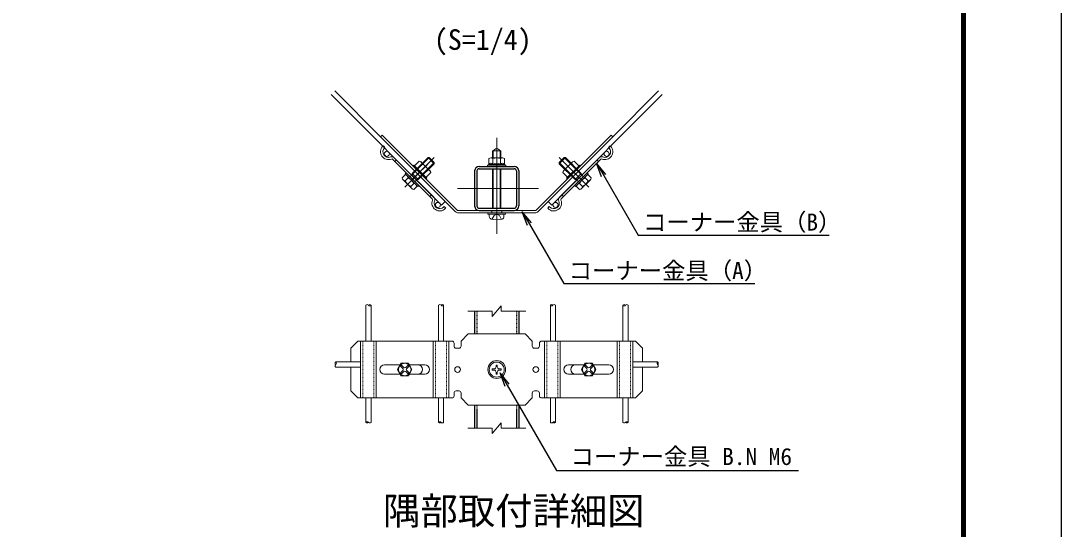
# Model space of a CAD drawing. Units: millimetres, scale not verified, with parts at other scales. Extents: x -4200 to 4200, y -2970 to 2970.
# Drawn here: x 1275 to 4200, y -23 to 1406 of the extents above; entities that cross this region are included whole.
import ezdxf
from ezdxf.enums import TextEntityAlignment as Align

# ---------------------------------------------------------------- set-up
doc = ezdxf.new("R2010")
doc.units = ezdxf.units.MM
doc.header["$LTSCALE"] = 10
doc.linetypes.add('USER1', pattern=[50.8, 31.75, -6.35, 6.35, -6.35])
doc.linetypes.add('USER2', pattern=[0.375, 0.25, -0.125])
for name, color, linetype, lineweight in [('0-2_D-STR-DIM', 7, 'Continuous', 13), ('0-3_D-STR3', 3, 'Continuous', 13), ('0-4_D-BMK', 2, 'USER1', 13), ('0-5_D-STR1', 1, 'Continuous', 25), ('0-6_D-STR2', 7, 'Continuous', 13), ('0-A_D-STR-TXT', 7, 'Continuous', 13), ('0-B_D-TTL-TXT', 7, 'Continuous', 25), ('0-C_D-TTL', 7, 'Continuous', 25)]:
    doc.layers.add(name, color=color, linetype=linetype, lineweight=lineweight)
doc.styles.add('ＭＳ ゴシック', font='')
doc.styles.get('ＭＳ ゴシック').set_extended_font_data('MS Gothic')

# ---------------------------------------------------------------- blocks, each defined once
blk = doc.blocks.new('MLeader13')
at = {"layer": '0-2_D-STR-DIM', "lineweight": 25}
blk.add_line((2636.74, 378.51), (2622.51, 416.48), dxfattribs=at)
for points in [[(2648.28, 385.17), (2622.51, 416.48), (2642.51, 381.84)], [(2642.51, 381.84), (2780.85, 142.23), (3454.34, 142.23), (3461.54, 142.23)]]:
    blk.add_lwpolyline(points, dxfattribs=at)
blk = doc.blocks.new('MLeader14')
at = {"layer": '0-2_D-STR-DIM', "lineweight": 25}
blk.add_line((2699.2, 831.26), (2684.97, 869.23), dxfattribs=at)
for points in [[(2710.74, 837.92), (2684.97, 869.23), (2704.97, 834.59)], [(2704.97, 834.59), (2801.42, 667.53), (3331.7, 667.53), (3338.9, 667.53)]]:
    blk.add_lwpolyline(points, dxfattribs=at)
blk = doc.blocks.new('MLeader15')
at = {"layer": '0-2_D-STR-DIM', "lineweight": 25}
blk.add_line((2908.08, 967.69), (2893.85, 1005.66), dxfattribs=at)
for points in [[(2919.62, 974.36), (2893.85, 1005.66), (2913.85, 971.02)], [(2913.85, 971.02), (3010.3, 803.96), (3540.58, 803.96), (3547.78, 803.96)]]:
    blk.add_lwpolyline(points, dxfattribs=at)

msp = doc.modelspace()

# ---------------------------------------------------------------- linework, layer by layer
at = {"layer": '0-2_D-STR-DIM'}
for p, q in [((2600.56, 590.33), (2531.63, 590.33)), ((2600.56, 575.33), (2625.56, 605.33)), ((2600.56, 575.33), (2600.56, 590.33)), ((2625.56, 590.33), (2625.56, 605.33)), ((2694.5, 590.33), (2625.56, 590.33)), ((2600.56, 246.24), (2625.56, 276.24)), ((2625.56, 261.24), (2625.56, 276.24)), ((2600.56, 261.24), (2531.63, 261.24)), ((2600.56, 246.24), (2600.56, 261.24)), ((2694.5, 261.24), (2625.56, 261.24))]:
    msp.add_line(p, q, dxfattribs=at)
at = {"layer": '0-3_D-STR3'}
for p, q in [((2290.93, 1085.08), (2286.4, 1080.55)), ((2290.93, 1085.08), (2501.19, 874.82)), ((2724.93, 874.82), (2935.19, 1085.08)), ((2935.19, 1085.08), (2939.72, 1080.55)), ((2286.4, 1080.55), (2496.66, 870.3)), ((2293.04, 1053.56), (2294.45, 1054.97)), ((2298.98, 1050.45), (2294.45, 1054.97)), ((2729.46, 870.3), (2939.72, 1080.55)), ((2933.08, 1053.56), (2931.67, 1054.97)), ((2297.56, 1049.03), (2298.98, 1050.45)), ((2601.06, 1040.55), (2625.06, 1040.55)), ((2601.06, 1020.95), (2601.06, 1040.55)), ((2603.46, 1020.95), (2603.46, 1040.55)), ((2622.66, 1020.95), (2622.66, 1040.55)), ((2625.06, 1020.95), (2625.06, 1040.55)), ((2431.84, 905.7), (2320.55, 1017)), ((2436.37, 910.23), (2325.07, 1021.53)), ((2326.98, 1010.57), (2331.51, 1015.09)), ((2372.99, 971.08), (2423.47, 1021.56)), ((2374.26, 958.77), (2412.72, 997.23)), ((2375.67, 977.15), (2420.08, 1021.56)), ((2377.37, 998.65), (2379.63, 1000.91)), ((2416.4, 964.14), (2379.63, 1000.91)), ((2395.05, 1012.08), (2381.75, 998.79)), ((2386.57, 957.5), (2437.05, 1007.98)), ((2387.92, 972.42), (2418.26, 1002.77)), ((2403.18, 1003.95), (2389.88, 990.66)), ((2392.64, 960.18), (2437.05, 1004.59)), ((2425.25, 984.71), (2400.15, 1009.8)), ((2437.05, 1004.59), (2420.08, 1021.56)), ((2423.47, 1021.56), (2420.08, 1021.56)), ((2437.05, 1007.98), (2423.47, 1021.56)), ((2437.05, 1004.59), (2437.05, 1007.98)), ((2587.06, 1000.15), (2590.96, 1002.4)), ((2587.06, 1000.15), (2639.06, 1000.15)), ((2587.06, 996.95), (2587.06, 1000.15)), ((2587.06, 996.95), (2639.06, 996.95)), ((2590.96, 1018.95), (2590.96, 1002.4)), ((2590.96, 1002.4), (2635.16, 1002.4)), ((2596.43, 1020.95), (2630.42, 1020.95)), ((2602.01, 1018.95), (2602.01, 1002.4)), ((2624.11, 1018.95), (2624.11, 1002.4)), ((2635.16, 1018.95), (2635.16, 1002.4)), ((2639.06, 1000.15), (2635.16, 1002.4)), ((2639.06, 996.95), (2639.06, 1000.15)), ((2789.07, 1004.59), (2806.04, 1021.56)), ((2789.07, 1007.98), (2802.65, 1021.56)), ((2839.55, 957.5), (2789.07, 1007.98)), ((2789.07, 1004.59), (2789.07, 1007.98)), ((2833.48, 960.18), (2789.07, 1004.59)), ((2789.75, 910.23), (2901.05, 1021.53)), ((2794.28, 905.7), (2905.58, 1017)), ((2800.87, 984.71), (2825.97, 1009.8)), ((2853.13, 971.08), (2802.65, 1021.56)), ((2802.65, 1021.56), (2806.04, 1021.56)), ((2850.45, 977.15), (2806.04, 1021.56)), ((2838.2, 972.42), (2807.86, 1002.77)), ((2809.72, 964.14), (2846.49, 1000.91)), ((2851.86, 958.77), (2813.4, 997.23)), ((2822.94, 1003.95), (2836.24, 990.66)), ((2831.08, 1012.08), (2844.37, 998.79)), ((2848.75, 998.65), (2846.49, 1000.91)), ((2899.14, 1010.57), (2894.62, 1015.09)), ((2347.53, 964.56), (2356.01, 973.05)), ((2356.01, 975.88), (2358.84, 978.71)), ((2391.37, 940.52), (2356.01, 975.88)), ((2394.2, 943.35), (2358.84, 978.71)), ((2369.73, 967.82), (2372.99, 971.08)), ((2373.97, 972.06), (2375.67, 977.15)), ((2387.55, 958.48), (2373.97, 972.06)), ((2392.64, 960.18), (2375.67, 977.15)), ((2419.44, 987.69), (2406.15, 974.39)), ((2427.57, 979.55), (2414.28, 966.26)), ((2601.06, 879.35), (2601.06, 990.55)), ((2603.46, 879.35), (2603.46, 990.55)), ((2622.66, 879.35), (2622.66, 990.55)), ((2625.06, 879.35), (2625.06, 990.55)), ((2798.55, 979.55), (2811.84, 966.26)), ((2806.68, 987.69), (2819.97, 974.39)), ((2831.92, 943.35), (2867.28, 978.71)), ((2833.48, 960.18), (2850.45, 977.15)), ((2834.75, 940.52), (2870.11, 975.88)), ((2856.39, 967.82), (2853.13, 971.08)), ((2870.11, 975.88), (2867.28, 978.71)), ((2878.59, 964.56), (2870.11, 973.05)), ((2375.33, 933.93), (2349.83, 959.43)), ((2355.66, 956.43), (2364.14, 964.92)), ((2371.92, 940.17), (2380.41, 948.65)), ((2380.05, 932.04), (2388.54, 940.52)), ((2383.31, 954.24), (2386.57, 957.5)), ((2387.55, 958.48), (2392.64, 960.18)), ((2391.37, 940.52), (2394.2, 943.35)), ((2414.14, 961.88), (2416.4, 964.14)), ((2811.98, 961.88), (2809.72, 964.14)), ((2834.75, 940.52), (2831.92, 943.35)), ((2838.57, 958.48), (2833.48, 960.18)), ((2846.07, 932.04), (2837.58, 940.52)), ((2842.81, 954.24), (2839.55, 957.5)), ((2854.2, 940.17), (2845.71, 948.65)), ((2850.79, 933.93), (2876.29, 959.43)), ((2870.46, 956.43), (2861.98, 964.92)), ((2425.41, 912.14), (2429.93, 916.66)), ((2800.71, 912.14), (2796.19, 916.66)), ((2468.4, 878.2), (2469.82, 879.61)), ((2760.83, 884.14), (2756.31, 879.61)), ((2757.72, 878.2), (2756.31, 879.61)), ((2762.24, 882.72), (2760.83, 884.14)), ((2505.71, 872.95), (2720.41, 872.95)), ((2505.71, 866.55), (2720.41, 866.55)), ((2588.06, 862.55), (2588.06, 866.55)), ((2588.06, 862.55), (2638.06, 862.55)), ((2592.06, 856.44), (2592.06, 862.55)), ((2599.06, 872.95), (2599.06, 866.55)), ((2600.46, 849.2), (2605.65, 858.88)), ((2605.65, 858.88), (2613.06, 862.82)), ((2613.06, 862.82), (2620.68, 858.88)), ((2620.68, 858.88), (2625.66, 849.2)), ((2627.06, 872.95), (2627.06, 866.55)), ((2633.52, 856.29), (2633.52, 862.55)), ((2638.06, 862.55), (2638.06, 866.55)), ((2223.06, 506.07), (2203.06, 486.07)), ((2487.06, 506.07), (2223.06, 506.07)), ((2230.43, 346.07), (2230.43, 506.07)), ((2274.43, 346.07), (2274.43, 506.07)), ((2434.43, 346.07), (2434.43, 506.07)), ((2478.43, 346.07), (2478.43, 506.07)), ((2493.06, 492.07), (2493.06, 500.07)), ((2533.06, 526.07), (2513.06, 506.07)), ((2513.06, 492.07), (2513.06, 506.07)), ((2533.06, 526.07), (2693.06, 526.07)), ((2693.06, 526.07), (2713.06, 506.07)), ((2713.06, 492.07), (2713.06, 506.07)), ((2733.06, 492.07), (2733.06, 500.07)), ((2739.06, 506.07), (3003.06, 506.07)), ((2747.69, 346.07), (2747.69, 506.07)), ((2791.69, 346.07), (2791.69, 506.07)), ((2951.69, 346.07), (2951.69, 506.07)), ((2995.69, 346.07), (2995.69, 506.07)), ((3003.06, 506.07), (3023.06, 486.07)), ((2203.06, 486.07), (2203.06, 447.27)), ((2499.06, 486.07), (2507.06, 486.07)), ((2727.06, 486.07), (2719.06, 486.07)), ((3023.06, 486.07), (3023.06, 447.27)), ((2341.58, 439.07), (2297.83, 439.07)), ((2344.26, 443.72), (2334.07, 426.07)), ((2344.26, 443.72), (2364.65, 443.72)), ((2364.65, 443.72), (2374.85, 426.07)), ((2411.03, 439.07), (2367.34, 439.07)), ((2815.09, 439.07), (2858.78, 439.07)), ((2861.47, 443.72), (2851.27, 426.07)), ((2881.86, 443.72), (2861.47, 443.72)), ((2881.86, 443.72), (2892.05, 426.07)), ((2884.54, 439.07), (2928.29, 439.07)), ((2203.06, 432.87), (2203.06, 366.07)), ((2341.58, 413.07), (2297.83, 413.07)), ((2344.27, 408.41), (2334.07, 426.07)), ((2343.15, 434.55), (2348.8, 428.89)), ((2343.15, 417.58), (2348.8, 423.24)), ((2345.97, 437.38), (2351.63, 431.72)), ((2345.97, 414.75), (2351.63, 420.41)), ((2362.94, 437.38), (2357.29, 431.72)), ((2362.94, 414.75), (2357.29, 420.41)), ((2365.77, 434.55), (2360.12, 428.89)), ((2365.77, 417.58), (2360.12, 423.24)), ((2364.65, 408.41), (2374.85, 426.07)), ((2411.03, 413.07), (2367.34, 413.07)), ((2605.65, 427.74), (2600.46, 427.65)), ((2600.46, 427.65), (2600.46, 424.49)), ((2605.65, 424.39), (2600.46, 424.49)), ((2611.48, 438.67), (2611.39, 433.48)), ((2611.48, 413.47), (2611.39, 418.65)), ((2611.48, 438.67), (2614.64, 438.67)), ((2611.48, 413.47), (2614.64, 413.47)), ((2614.64, 438.67), (2614.73, 433.48)), ((2614.64, 413.47), (2614.73, 418.65)), ((2620.47, 427.74), (2625.66, 427.65)), ((2620.47, 424.39), (2625.66, 424.49)), ((2625.66, 427.65), (2625.66, 424.49)), ((2815.09, 413.07), (2858.78, 413.07)), ((2861.47, 408.41), (2851.27, 426.07)), ((2860.35, 434.55), (2866, 428.89)), ((2860.35, 417.58), (2866, 423.24)), ((2863.18, 437.38), (2868.83, 431.72)), ((2863.18, 414.75), (2868.83, 420.41)), ((2880.15, 437.38), (2874.49, 431.72)), ((2880.15, 414.75), (2874.49, 420.41)), ((2882.98, 434.55), (2877.32, 428.89)), ((2882.98, 417.58), (2877.32, 423.24)), ((2881.86, 408.41), (2892.05, 426.07)), ((2884.54, 413.07), (2928.29, 413.07)), ((3023.06, 432.87), (3023.06, 366.07)), ((2344.27, 408.41), (2364.65, 408.41)), ((2881.86, 408.41), (2861.47, 408.41)), ((2223.06, 346.07), (2203.06, 366.07)), ((2493.06, 360.07), (2493.06, 352.07)), ((2499.06, 366.07), (2507.06, 366.07)), ((2513.06, 360.07), (2513.06, 346.07)), ((2713.06, 360.07), (2713.06, 346.07)), ((2727.06, 366.07), (2719.06, 366.07)), ((2733.06, 360.07), (2733.06, 352.07)), ((3023.06, 366.07), (3003.06, 346.07)), ((2223.06, 346.07), (2487.06, 346.07)), ((2533.06, 326.07), (2513.06, 346.07)), ((2693.06, 326.07), (2533.06, 326.07)), ((2693.06, 326.07), (2713.06, 346.07)), ((3003.06, 346.07), (2739.06, 346.07))]:
    msp.add_line(p, q, dxfattribs=at)
at = {"layer": '0-3_D-STR3', "linetype": 'USER2'}
for p, q in [((2236.83, 346.07), (2236.83, 506.07)), ((2268.03, 346.07), (2268.03, 506.07)), ((2440.83, 346.07), (2440.83, 506.07)), ((2472.03, 346.07), (2472.03, 506.07)), ((2754.09, 346.07), (2754.09, 506.07)), ((2785.29, 346.07), (2785.29, 506.07)), ((2958.09, 346.07), (2958.09, 506.07)), ((2989.29, 346.07), (2989.29, 506.07))]:
    msp.add_line(p, q, dxfattribs=at)
at = {"layer": '0-3_D-STR3'}
for points in [[(2928.56, 1049.03), (2927.14, 1050.45), (2931.67, 1054.97)], [(2838.57, 958.48), (2852.15, 972.06), (2850.45, 977.15)], [(2463.88, 882.72), (2465.29, 884.14), (2469.82, 879.61)]]:
    msp.add_lwpolyline(points, dxfattribs=at)
for centre, radius in [((2304.15, 1032.26), 7.2), ((2921.97, 1032.26), 7.2), ((2447.75, 888.66), 7.2), ((2778.37, 888.66), 7.2), ((2354.46, 426.07), 17.66), ((2613.06, 426.07), 25), ((2613.06, 426.07), 21), ((2871.66, 426.07), 17.66), ((2503.06, 426.07), 8), ((2723.06, 426.07), 8)]:
    msp.add_circle(centre, radius, dxfattribs=at)
for centre, radius, start, end in [((2308.6, 1038), 22, 135, 292.60731), ((2917.53, 1038), 22, 247.39269, 45), ((2308.6, 1038), 15.6, 135, 292.60731), ((2318.28, 1014.74), 9.6, 45, 112.60731), ((2613.06, 1035.87), 10.68, 25.98923, 154.01077), ((2907.84, 1014.74), 9.6, 67.39269, 135), ((2917.53, 1038), 15.6, 247.39269, 45), ((2318.28, 1014.74), 3.2, 45, 112.60731), ((2394.02, 1002.93), 9.21, 6.37498, 83.62502), ((2388.64, 973.15), 34.06, 25.26839, 64.73161), ((2596.49, 1012.32), 8.63, 50.19668, 129.80332), ((2596.49, 999.52), 6.23, 27.51974, 152.48026), ((2613.06, 989.42), 31.53, 69.48158, 110.51842), ((2613.14, 985.57), 20.18, 56.51716, 123.48284), ((2624.19, 1002.3), 0.125, 130.87793, 49.12207), ((2629.64, 1012.47), 8.51, 49.53759, 130.46241), ((2629.7, 999.63), 6.12, 26.8485, 154.13989), ((2837.48, 973.15), 34.06, 115.26839, 154.73161), ((2832.1, 1002.93), 9.21, 96.37498, 173.62502), ((2907.84, 1014.74), 3.2, 67.39269, 135), ((2354.99, 963.89), 9.21, 6.37498, 83.62502), ((2418.41, 978.52), 9.22, 6.43449, 83.56551), ((2807.71, 978.52), 9.22, 96.43449, 173.56551), ((2871.13, 963.89), 9.21, 96.37498, 173.62502), ((2356.69, 965.59), 9.22, 186.40651, 263.59349), ((2386.46, 970.97), 34.06, 205.26839, 244.73161), ((2349.6, 934.11), 34.06, 25.26839, 64.73161), ((2380.92, 941.04), 9.04, 185.51779, 264.48221), ((2379.37, 939.49), 9.22, 6.43449, 83.56551), ((2846.75, 939.49), 9.22, 96.43449, 173.56551), ((2876.52, 934.11), 34.06, 115.26839, 154.73161), ((2845.2, 941.04), 9.04, 275.51779, 354.48221), ((2839.66, 970.97), 34.06, 295.26839, 334.73161), ((2869.43, 965.59), 9.22, 276.40651, 353.59349), ((2429.58, 903.44), 9.6, 337.39269, 45), ((2796.54, 903.44), 9.6, 135, 202.60731), ((2452.84, 893.75), 22, 157.39269, 315), ((2429.58, 903.44), 3.2, 337.39269, 45), ((2452.84, 893.75), 15.6, 157.39269, 315), ((2773.28, 893.75), 22, 225, 22.60731), ((2773.28, 893.75), 15.6, 225, 22.60731), ((2796.54, 903.44), 3.2, 135, 202.60731), ((2505.71, 879.35), 12.8, 225, 270), ((2505.71, 879.35), 6.4, 225, 270), ((2599.66, 856.44), 7.6, 180, 253.92714), ((2613.06, 902.95), 56, 253.92714, 285.41383), ((2625.92, 856.29), 7.6, 285.41383, 0), ((2720.41, 879.35), 6.4, 270, 315), ((2720.41, 879.35), 12.8, 270, 315), ((2487.06, 500.07), 6, 0, 90), ((2739.06, 500.07), 6, 90, 180), ((2499.06, 492.07), 6, 180, 270), ((2507.06, 492.07), 6, 270, 0), ((2719.06, 492.07), 6, 180, 270), ((2727.06, 492.07), 6, 270, 0), ((2297.83, 426.07), 13, 90, 270), ((2391.66, 426.07), 13, 270, 90), ((2411.03, 426.07), 13, 270, 90), ((2815.09, 426.07), 13, 90, 270), ((2834.46, 426.07), 13, 90, 270), ((2928.29, 426.07), 13, 270, 90), ((2344.56, 435.96), 2, 45, 225), ((2344.56, 416.17), 2, 135.00001, 314.99999), ((2345.97, 426.07), 4, 314.99999, 45), ((2354.46, 434.55), 4, 225.00001, 314.99999), ((2354.46, 417.58), 4, 45, 135), ((2362.94, 426.07), 4, 135, 225.00001), ((2364.36, 435.96), 2, 315.00048, 135.00047), ((2364.36, 416.17), 2, 225.00002, 45), ((2605.44, 433.69), 5.95, 270, 0), ((2605.44, 418.45), 5.95, 0, 90), ((2620.68, 433.69), 5.95, 180, 270), ((2620.68, 418.45), 5.95, 90, 180), ((2861.76, 435.96), 2, 44.99953, 224.99952), ((2861.76, 416.17), 2, 135, 314.99998), ((2863.18, 426.07), 4, 314.99999, 45), ((2871.66, 434.55), 4, 225.00001, 314.99999), ((2871.66, 417.58), 4, 45, 135), ((2880.15, 426.07), 4, 135, 225.00001), ((2881.56, 435.96), 2, 315, 135), ((2881.56, 416.17), 2, 225.00001, 44.99999), ((2487.06, 352.07), 6, 270, 0), ((2499.06, 360.07), 6, 90, 180), ((2507.06, 360.07), 6, 0, 90), ((2719.06, 360.07), 6, 90, 180), ((2727.06, 360.07), 6, 0, 90), ((2739.06, 352.07), 6, 180, 270)]:
    msp.add_arc(centre, radius, start, end, dxfattribs=at)
at = {"layer": '0-4_D-BMK'}
for p, q in [((2613.06, 1077.44), (2613.06, 807.16)), ((2354.29, 938.8), (2437.24, 1021.75)), ((2871.83, 938.8), (2788.88, 1021.75)), ((2502.89, 934.99), (2730.4, 934.99))]:
    msp.add_line(p, q, dxfattribs=at)
at = {"layer": '0-5_D-STR1'}
for p, q in [((2563.86, 996.95), (2662.26, 996.95)), ((2551.06, 984.15), (2551.06, 885.75)), ((2557.46, 984.15), (2557.46, 885.75)), ((2563.86, 990.55), (2662.26, 990.55)), ((2668.66, 984.15), (2668.66, 885.75)), ((2675.06, 984.15), (2675.06, 885.75)), ((2563.86, 879.35), (2662.26, 879.35)), ((2563.86, 872.95), (2662.26, 872.95)), ((2551.06, 590.33), (2551.06, 526.07)), ((2675.06, 590.33), (2675.06, 526.07)), ((2551.06, 326.07), (2551.06, 261.24)), ((2675.06, 326.07), (2675.06, 261.24))]:
    msp.add_line(p, q, dxfattribs=at)
at = {"layer": '0-5_D-STR1', "linetype": 'USER2'}
for p, q in [((2557.46, 590.33), (2557.46, 526.07)), ((2668.66, 590.33), (2668.66, 526.07)), ((2557.46, 326.07), (2557.46, 261.24)), ((2668.93, 326.07), (2668.66, 261.24))]:
    msp.add_line(p, q, dxfattribs=at)
at = {"layer": '0-5_D-STR1'}
for centre, radius, start, end in [((2563.86, 984.15), 12.8, 90, 180), ((2662.26, 984.15), 12.8, 0, 90), ((2563.86, 984.15), 6.4, 90, 180), ((2662.26, 984.15), 6.4, 0, 90), ((2563.86, 885.75), 12.8, 180, 270), ((2563.86, 885.75), 6.4, 180, 270), ((2662.26, 885.75), 12.8, 270, 0), ((2662.26, 885.75), 6.4, 270, 0)]:
    msp.add_arc(centre, radius, start, end, dxfattribs=at)
at = {"layer": '0-6_D-STR2'}
for p, q in [((2286.4, 1080.55), (2157.8, 1209.16)), ((2939.72, 1080.55), (3068.32, 1209.16)), ((2147.62, 1198.98), (2458.26, 888.33)), ((3078.5, 1198.98), (2767.86, 888.33)), ((2458.26, 888.33), (2468.45, 898.52)), ((2767.86, 888.33), (2757.67, 898.52)), ((2245.26, 506.07), (2245.26, 606.72)), ((2259.66, 506.07), (2259.66, 606.72)), ((2449.26, 506.07), (2449.26, 606.72)), ((2463.66, 506.07), (2463.66, 606.72)), ((2763.86, 506.07), (2763.86, 606.72)), ((2778.26, 506.07), (2778.26, 606.72)), ((2967.86, 506.07), (2967.86, 606.72)), ((2982.26, 506.07), (2982.26, 606.72)), ((2229.06, 447.27), (2160.62, 447.27)), ((2997.06, 447.27), (3065.5, 447.27)), ((2229.06, 432.87), (2160.62, 432.87)), ((2997.06, 432.87), (3065.5, 432.87)), ((2245.26, 346.07), (2245.26, 277.62)), ((2259.66, 346.07), (2259.66, 277.62)), ((2449.26, 346.07), (2449.26, 277.62)), ((2463.66, 346.07), (2463.66, 277.62)), ((2763.86, 346.07), (2763.86, 277.62)), ((2778.26, 346.07), (2778.26, 277.62)), ((2967.86, 346.07), (2967.86, 277.62)), ((2982.26, 346.07), (2982.26, 277.62))]:
    msp.add_line(p, q, dxfattribs=at)
for centre, start, end in [((2248.86, 604.05), 36.54543, 143.45457), ((2256.06, 604.05), 36.54543, 143.45457), ((2256.06, 609.38), 216.54543, 323.45457), ((2452.86, 604.05), 36.54543, 143.45457), ((2460.06, 604.05), 36.54543, 143.45457), ((2460.06, 609.38), 216.54543, 323.45457), ((2767.46, 604.05), 36.54543, 143.45457), ((2767.46, 609.38), 216.54543, 323.45457), ((2774.66, 604.05), 36.54543, 143.45457), ((2971.46, 604.05), 36.54543, 143.45457), ((2971.46, 609.38), 216.54543, 323.45457), ((2978.66, 604.05), 36.54543, 143.45457), ((2163.29, 443.67), 126.54543, 233.45457), ((2163.29, 436.47), 126.54543, 233.45457), ((2157.95, 443.67), 306.54543, 53.45457), ((3068.17, 443.67), 126.54543, 233.45457), ((3062.83, 443.67), 306.54543, 53.45457), ((3062.83, 436.47), 306.54543, 53.45457), ((2248.86, 274.96), 36.54543, 143.45457), ((2248.86, 280.29), 216.54543, 323.45457), ((2256.06, 280.29), 216.54543, 323.45457), ((2452.86, 274.96), 36.54543, 143.45457), ((2452.86, 280.29), 216.54543, 323.45457), ((2460.06, 280.29), 216.54543, 323.45457), ((2767.46, 280.29), 216.54543, 323.45457), ((2774.66, 274.96), 36.54543, 143.45457), ((2774.66, 280.29), 216.54543, 323.45457), ((2971.46, 280.29), 216.54543, 323.45457), ((2978.66, 274.96), 36.54543, 143.45457), ((2978.66, 280.29), 216.54543, 323.45457)]:
    msp.add_arc(centre, 4.48, start, end, dxfattribs=at)
at = {"layer": '0-C_D-TTL', "color": 2}
msp.add_lwpolyline([(-4200, 2970), (4200, 2970), (4200, -2970), (-4200, -2970)], close=True, dxfattribs=at)
at = {"layer": '0-C_D-TTL'}
for points in [[(-3930, 2750), (3930, 2750), (3930, -2750), (-3930, -2750)], [(-3927.5, 2747.5), (3927.5, 2747.5), (3927.5, -2747.5), (-3927.5, -2747.5)], [(-3925, 2745), (3925, 2745), (3925, -2745), (-3925, -2745)], [(-3922.5, 2742.5), (3922.5, 2742.5), (3922.5, -2742.5), (-3922.5, -2742.5)], [(-3920, 2740), (3920, 2740), (3920, -2740), (-3920, -2740)]]:
    msp.add_lwpolyline(points, close=True, dxfattribs=at)

# ---------------------------------------------------------------- block references
at = {"layer": '0-2_D-STR-DIM'}
for name in ['MLeader15', 'MLeader14', 'MLeader13']:
    msp.add_blockref(name, (0, 0), dxfattribs=at)

# ---------------------------------------------------------------- texts
at = {"layer": '0-A_D-STR-TXT', "style": 'ＭＳ ゴシック'}
for s, p in [('コーナー金具（B）', (3024.54, 802.05)), ('コーナー金具（A）', (2815.66, 665.62)), ('コーナー金具 B.N M6', (2820.72, 143.09))]:
    msp.add_text(s, height=48.09, dxfattribs=at).set_placement(p, align=Align.BOTTOM_LEFT)
at = {"layer": '0-B_D-TTL-TXT', "style": 'ＭＳ ゴシック'}
for s, height, p in [('(S=1/4)', 57.7, (2436.44, 1307.27)), ('隅部取付詳細図', 76.98, (2293.59, -32.78))]:
    msp.add_text(s, height=height, dxfattribs=at).set_placement(p, align=Align.BOTTOM_LEFT)

doc.saveas('drawing.dxf')
